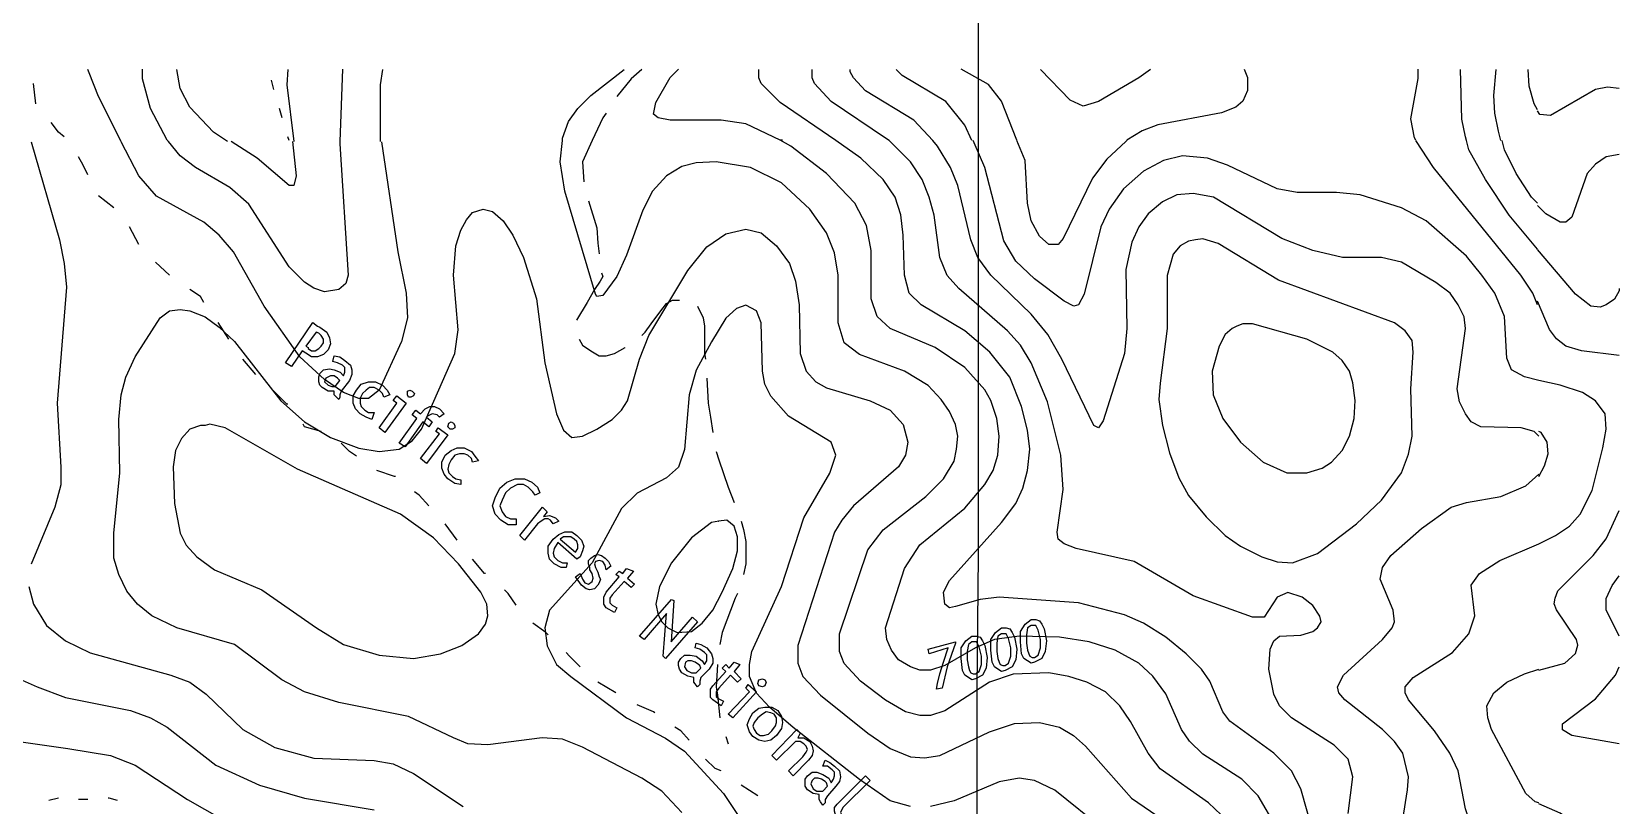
# Model space of a CAD drawing. Extents: x -4.4 to 64.9, y -5.9 to 77.3.
# Drawn here: x 24.59 to 31.67, y 32.81 to 36.26 of the extents above; entities that cross this region are included whole.
import ezdxf

# ---------------------------------------------------------------- set-up
doc = ezdxf.new("R2010")
doc.units = 0
for name, color, linetype in [('6800-7000', 7, 'CONTINUOUS'), ('7000-7200', 7, 'CONTINUOUS'), ('Elevations', 7, 'CONTINUOUS'), ('Labels', 7, 'CONTINUOUS'), ('roads', 7, 'CONTINUOUS'), ('split_lines', 7, 'CONTINUOUS'), ('topo', 7, 'CONTINUOUS'), ('water', 7, 'CONTINUOUS')]:
    doc.layers.add(name, color=color, linetype=linetype)

msp = doc.modelspace()

# ---------------------------------------------------------------- linework, layer by layer
at = {"layer": '6800-7000', "color": 2}
msp.add_lwpolyline([(24.159036, 33.147945), (24.754827, 33.063574), (24.944676, 33.031946), (25.055397, 32.989766), (25.287386, 32.836866), (25.677546, 32.615426), (25.740816, 32.562694), (25.767195, 32.531066), (25.793547, 32.478335), (25.8199, 32.372896), (25.825165, 32.320167), (25.804077, 32.299079), (25.767168, 32.293814), (25.456097, 32.309636), (24.881359, 32.277997), (24.723178, 32.230547), (24.438468, 32.067106)], dxfattribs=at)
at = {"layer": '7000-7200', "color": 2}
for points in [[(24.591378, 35.76791), (24.717907, 35.330289), (24.738995, 35.224839), (24.749551, 35.1194), (24.707372, 34.602701), (24.723194, 34.31798), (24.723194, 34.238899), (24.696815, 34.138719), (24.591376, 33.88564)], [(27.49122, 32.778774), (27.401589, 32.873683), (27.311959, 32.931682), (27.048339, 33.068763), (26.958709, 33.105672), (26.86907, 33.110938), (26.62654, 33.079307), (26.53691, 33.084572), (26.47364, 33.110924), (26.27329, 33.205836), (25.962169, 33.269095), (25.809269, 33.316553), (25.709089, 33.369274), (25.49819, 33.527455), (25.23984, 33.601263), (25.12912, 33.653984), (25.06585, 33.706716), (25.0184, 33.764704), (24.981491, 33.838523), (24.960403, 33.912334), (24.960403, 34.023054), (24.986782, 34.291956), (24.981517, 34.529215), (24.992047, 34.639936), (25.013135, 34.719025), (25.055315, 34.808655), (25.166035, 34.982645), (25.208215, 35.014276), (25.255665, 35.019541), (25.297845, 35.014276), (25.366385, 34.987923), (25.429655, 34.940473), (25.498195, 34.877203), (25.703824, 34.613583), (25.809274, 34.518682), (25.925275, 34.450131), (26.051804, 34.402684), (26.141485, 34.386862), (26.231115, 34.397418), (26.289114, 34.434328), (26.331294, 34.487049), (26.478924, 34.824477), (26.494746, 34.929937), (26.473658, 35.172468), (26.484189, 35.304278), (26.505276, 35.372818), (26.531629, 35.420268), (26.557981, 35.451907), (26.605432, 35.467729), (26.647611, 35.457173), (26.695072, 35.414993), (26.737242, 35.351723), (26.7847, 35.251552), (26.842702, 35.067013), (26.879601, 34.782303), (26.932332, 34.555584), (26.963961, 34.481773), (27.00087, 34.450131), (27.04832, 34.455397), (27.11159, 34.487038), (27.18013, 34.529218), (27.22231, 34.571398), (27.248689, 34.613578), (27.30141, 34.798106), (27.34359, 34.903556), (27.51758, 35.193547), (27.60194, 35.298997), (27.686299, 35.356988), (27.77593, 35.378075), (27.84447, 35.362253), (27.91301, 35.304262), (27.97101, 35.225173), (27.997362, 35.146081), (28.013184, 35.040642), (28.018502, 34.824461), (28.044855, 34.745383), (28.087035, 34.697932), (28.134493, 34.671553), (28.329573, 34.613564), (28.419203, 34.571385), (28.477203, 34.508115), (28.49829, 34.429023), (28.487733, 34.371024), (28.456102, 34.318305), (28.255754, 34.144315), (28.203023, 34.081043), (28.171384, 34.028325), (28.007893, 33.522164), (28.007893, 33.443074), (28.029033, 33.385075), (28.108122, 33.300723), (28.319013, 33.132004), (28.419193, 33.063453), (28.508823, 33.026554), (28.572093, 33.021289), (28.640633, 33.031846), (28.862073, 33.137285), (28.972804, 33.174194), (29.083524, 33.179459), (29.173152, 33.158372), (29.236424, 33.121463), (29.289143, 33.074012), (29.494774, 32.842023), (29.747853, 32.668033)], [(28.508929, 32.804402), (28.419298, 32.830754), (28.282207, 32.925663), (27.986959, 33.157644), (27.881498, 33.247275), (27.823507, 33.310544), (27.791868, 33.384363), (27.791868, 33.437084), (27.802425, 33.495083), (27.934235, 33.785064), (28.034406, 34.090875), (28.150405, 34.291225), (28.176758, 34.370315), (28.15567, 34.428303), (27.965861, 34.544305), (27.88678, 34.633935), (27.860427, 34.686653), (27.84987, 34.744655), (27.844605, 34.960825), (27.823518, 35.013554), (27.77607, 35.039906), (27.733887, 35.024084), (27.68644, 34.981904), (27.62317, 34.876454), (27.55463, 34.749912), (27.522988, 34.639195), (27.501901, 34.396664), (27.475548, 34.317572), (27.42283, 34.270125), (27.291009, 34.201584), (27.222469, 34.133044), (27.090659, 33.890503), (26.900849, 33.679604), (26.879762, 33.600523), (26.890319, 33.521433), (26.932499, 33.437074), (26.995761, 33.384353), (27.24357, 33.199814), (27.41756, 33.110183), (27.501919, 33.052184), (27.675909, 32.862372), (27.823539, 32.640934)], [(24.580819, 33.785469), (24.601906, 33.70638), (24.659905, 33.611471), (24.744265, 33.542931), (24.855025, 33.49021), (25.213557, 33.390031), (25.297916, 33.3584), (25.371724, 33.305671), (25.535176, 33.1475), (25.677525, 33.068411), (25.851515, 33.020961), (26.120416, 33.01043), (26.204776, 32.994608), (26.294406, 32.952428), (26.515846, 32.804799)], [(29.373648, 32.698939), (29.152208, 32.878199), (29.062577, 32.920379), (28.994037, 32.930936), (28.904409, 32.915114), (28.704048, 32.830754), (28.598559, 32.804402)]]:
    msp.add_lwpolyline(points, dxfattribs=at)
at = {"layer": 'Elevations', "color": 1}
for points in [[(28.962347, 33.580283), (28.972878, 33.559196), (28.983435, 33.506475), (28.978169, 33.459022), (28.962347, 33.427383), (28.930708, 33.411561), (28.914886, 33.406296), (28.899064, 33.416853), (28.883242, 33.427383), (28.872712, 33.44847), (28.867447, 33.501199), (28.867447, 33.548649), (28.888534, 33.58028), (28.914886, 33.601368), (28.935974, 33.601368), (28.951796, 33.596102)], [(29.094157, 33.617182), (29.104714, 33.596095), (29.115245, 33.543374), (29.10998, 33.495915), (29.094157, 33.464284), (29.062527, 33.448462), (29.046704, 33.443197), (29.030882, 33.453754), (29.01506, 33.464284), (29.00453, 33.485372), (28.999265, 33.5381), (28.999265, 33.585548), (29.020352, 33.617179), (29.046704, 33.638266), (29.067792, 33.638266), (29.083614, 33.632975)], [(29.041437, 33.474823), (29.051967, 33.469558), (29.062524, 33.469558), (29.078346, 33.480114), (29.088903, 33.511745), (29.088903, 33.548652), (29.078346, 33.590835), (29.067816, 33.611922), (29.046728, 33.611922), (29.030906, 33.601391), (29.025641, 33.56975), (29.025641, 33.532851), (29.030906, 33.501212), (29.036171, 33.48539)], [(28.709268, 33.532825), (28.672367, 33.427375), (28.651279, 33.332474), (28.624927, 33.327209), (28.630192, 33.353562), (28.640749, 33.395741), (28.656571, 33.448476), (28.677658, 33.511735), (28.593299, 33.485382), (28.588033, 33.50647), (28.709305, 33.538108)], [(28.830537, 33.543374), (28.841068, 33.522286), (28.851625, 33.469555), (28.846359, 33.422107), (28.830537, 33.390474), (28.798898, 33.374651), (28.783076, 33.369386), (28.767254, 33.379943), (28.751432, 33.390474), (28.740902, 33.411561), (28.735636, 33.464282), (28.735636, 33.511735), (28.756724, 33.543374), (28.783076, 33.564461), (28.804164, 33.564461), (28.819986, 33.559196)], [(28.777808, 33.401012), (28.788365, 33.395747), (28.798896, 33.395747), (28.814718, 33.406304), (28.825248, 33.437935), (28.825248, 33.474841), (28.814718, 33.517021), (28.804187, 33.538108), (28.7831, 33.538108), (28.767278, 33.527552), (28.762013, 33.495921), (28.762013, 33.459009), (28.767278, 33.427372), (28.772543, 33.41155)], [(28.909619, 33.437924), (28.920175, 33.432632), (28.930732, 33.432632), (28.946554, 33.443189), (28.957111, 33.47482), (28.957111, 33.511727), (28.946554, 33.553907), (28.936024, 33.574994), (28.914937, 33.574994), (28.899115, 33.564464), (28.893849, 33.532827), (28.893849, 33.495918), (28.899115, 33.464287), (28.90438, 33.448465)]]:
    msp.add_lwpolyline(points, close=True, dxfattribs=at)
at = {"layer": 'Labels', "color": 6}
for points in [[(25.909519, 34.919485), (25.920076, 34.893132), (25.925341, 34.866753), (25.914811, 34.840401), (25.893723, 34.819314), (25.867344, 34.808783), (25.840992, 34.808783), (25.814639, 34.824605), (25.798817, 34.835162), (25.751366, 34.766622), (25.725014, 34.782444), (25.846272, 34.961704), (25.867359, 34.945882), (25.877916, 34.940617)], [(25.825167, 34.845674), (25.840989, 34.835117), (25.856811, 34.835117), (25.872633, 34.845674), (25.883164, 34.856204), (25.89372, 34.872026), (25.89372, 34.887849), (25.883164, 34.903671), (25.872633, 34.914228), (25.862076, 34.919493), (25.814625, 34.856223), (25.825182, 34.850958)], [(26.020237, 34.729673), (26.009707, 34.70332), (25.972805, 34.65587), (25.96754, 34.640048), (25.96754, 34.629517), (25.962275, 34.61896), (25.951718, 34.629517), (25.941188, 34.640048), (25.941188, 34.65587), (25.914835, 34.65587), (25.888456, 34.671692), (25.877926, 34.682222), (25.872634, 34.698044), (25.872634, 34.719132), (25.877926, 34.734954), (25.893748, 34.750776), (25.920127, 34.756041), (25.941214, 34.750776), (25.967567, 34.740245), (25.983389, 34.724423), (25.988654, 34.740245), (25.988654, 34.750776), (25.988654, 34.761333), (25.978097, 34.771863), (25.95701, 34.78242), (25.935923, 34.787685), (25.941188, 34.814038), (25.96754, 34.808773), (25.988628, 34.79295), (26.01498, 34.771863), (26.020245, 34.750776)], [(25.914798, 34.682225), (25.93062, 34.67696), (25.946442, 34.67696), (25.967529, 34.703312), (25.956999, 34.713843), (25.941177, 34.7244), (25.925355, 34.7244), (25.904268, 34.713843), (25.899002, 34.698021)], [(26.157328, 34.682225), (26.178415, 34.661138), (26.188972, 34.64005), (26.162593, 34.62952), (26.157328, 34.645342), (26.141506, 34.661164), (26.120419, 34.671721), (26.099331, 34.671721), (26.083509, 34.661164), (26.067687, 34.645342), (26.05713, 34.624255), (26.05713, 34.603167), (26.062395, 34.587345), (26.078218, 34.571523), (26.09404, 34.560993), (26.120392, 34.560993), (26.109862, 34.529354), (26.083509, 34.539884), (26.057157, 34.555707), (26.036069, 34.576794), (26.025539, 34.603146), (26.025539, 34.634788), (26.041361, 34.66114), (26.062448, 34.687493), (26.09409, 34.69805), (26.12573, 34.69805)], [(26.283868, 34.629504), (26.273311, 34.629504), (26.268046, 34.640035), (26.268046, 34.655857), (26.278603, 34.661122), (26.289133, 34.655857), (26.29969, 34.6453), (26.294425, 34.634769)], [(26.262778, 34.603133), (26.167869, 34.471323), (26.141516, 34.49241), (26.220607, 34.603128), (26.204784, 34.613685), (26.220607, 34.634772)], [(26.431497, 34.555685), (26.41041, 34.539863), (26.399853, 34.55042), (26.378765, 34.555685), (26.357678, 34.545128), (26.352413, 34.539863), (26.378792, 34.518776), (26.36297, 34.497689), (26.336617, 34.518776), (26.257525, 34.408045), (26.231173, 34.423867), (26.310254, 34.534585), (26.289166, 34.550407), (26.304989, 34.571494), (26.326076, 34.555672), (26.347163, 34.576759), (26.36825, 34.587316), (26.389338, 34.587316), (26.410425, 34.576759)], [(26.468398, 34.487145), (26.457868, 34.487145), (26.447337, 34.497675), (26.452602, 34.513498), (26.463159, 34.518763), (26.47369, 34.513498), (26.478955, 34.502967), (26.478955, 34.49241)], [(26.447317, 34.460782), (26.352408, 34.334245), (26.326055, 34.355332), (26.410415, 34.466055), (26.394593, 34.476586), (26.40515, 34.492408)], [(26.552758, 34.386963), (26.56858, 34.365876), (26.584402, 34.344789), (26.558049, 34.339497), (26.552784, 34.355319), (26.536962, 34.371141), (26.52114, 34.376406), (26.500053, 34.376406), (26.478966, 34.371141), (26.463143, 34.350054), (26.452587, 34.328967), (26.447321, 34.307879), (26.452587, 34.292057), (26.468409, 34.276235), (26.484231, 34.265705), (26.505318, 34.260439), (26.505318, 34.239352), (26.478966, 34.244617), (26.447325, 34.265705), (26.431503, 34.286792), (26.420973, 34.313144), (26.420973, 34.339497), (26.436795, 34.371136), (26.463147, 34.392223), (26.4895, 34.40278), (26.521128, 34.40278)], [(26.821657, 34.249883), (26.848009, 34.228795), (26.858592, 34.202443), (26.837452, 34.191886), (26.826895, 34.207708), (26.805861, 34.228795), (26.784774, 34.239326), (26.758368, 34.239326), (26.72674, 34.223504), (26.705653, 34.202416), (26.689831, 34.170772), (26.6793, 34.14442), (26.689831, 34.118067), (26.705653, 34.09698), (26.72674, 34.086449), (26.753092, 34.086449), (26.753092, 34.06007), (26.716183, 34.06007), (26.684594, 34.081158), (26.658189, 34.10751), (26.647659, 34.144422), (26.658189, 34.181334), (26.679276, 34.223514), (26.710905, 34.249867), (26.747817, 34.265689), (26.790036, 34.265689)], [(26.890247, 34.118075), (26.874425, 34.096988), (26.900778, 34.102253), (26.92713, 34.091696), (26.942952, 34.075874), (26.9166, 34.065317), (26.906043, 34.081139), (26.895512, 34.086404), (26.87969, 34.086404), (26.863868, 34.075874), (26.84802, 34.065317), (26.790071, 33.991498), (26.768983, 34.012586), (26.869162, 34.139125)], [(27.022057, 34.012623), (27.043145, 33.991535), (27.053675, 33.965183), (27.04841, 33.944096), (27.037853, 33.917717), (27.022057, 33.907186), (26.937697, 33.981008), (26.921875, 33.954629), (26.91661, 33.933541), (26.921875, 33.917719), (26.937697, 33.901897), (26.958785, 33.89134), (26.979872, 33.89134), (26.974607, 33.870253), (26.953493, 33.870253), (26.921865, 33.886075), (26.900778, 33.907162), (26.895512, 33.933515), (26.895512, 33.965154), (26.9166, 33.996785), (26.942979, 34.017872), (26.969331, 34.028429), (27.000962, 34.028429)], [(26.948238, 33.996803), (27.016776, 33.938812), (27.027333, 33.954634), (27.027333, 33.970456), (27.022068, 33.986278), (27.011511, 33.996809), (26.995689, 34.007365), (26.979867, 34.007365), (26.964045, 34.007365)], [(27.148597, 33.912441), (27.164419, 33.896619), (27.174976, 33.875532), (27.153889, 33.859709), (27.148623, 33.880797), (27.138093, 33.896619), (27.122271, 33.901884), (27.106449, 33.896619), (27.101184, 33.886062), (27.106449, 33.87024), (27.116979, 33.849153), (27.122244, 33.828065), (27.127536, 33.817508), (27.122244, 33.801686), (27.116979, 33.791156), (27.101157, 33.775334), (27.08007, 33.770069), (27.064248, 33.775334), (27.04316, 33.791156), (27.016808, 33.828068), (27.037895, 33.84389), (27.048426, 33.817538), (27.058982, 33.801715), (27.074805, 33.79645), (27.090627, 33.806981), (27.095892, 33.822803), (27.090627, 33.84389), (27.080096, 33.859712), (27.080096, 33.870243), (27.074831, 33.886065), (27.074831, 33.901887), (27.085361, 33.912417), (27.101184, 33.922974), (27.117006, 33.928239), (27.132828, 33.922974)], [(27.275129, 33.854455), (27.248776, 33.822813), (27.280415, 33.796461), (27.264593, 33.780639), (27.232962, 33.806991), (27.180233, 33.749), (27.169676, 33.733178), (27.169676, 33.722647), (27.169676, 33.71209), (27.180233, 33.701534), (27.20132, 33.691003), (27.19079, 33.669916), (27.153881, 33.691003), (27.143324, 33.706825), (27.143324, 33.722647), (27.143324, 33.738469), (27.153881, 33.759557), (27.211869, 33.828105), (27.196074, 33.838635), (27.211869, 33.854457), (27.227691, 33.843901), (27.243513, 33.864988)], [(27.454397, 33.722645), (27.44384, 33.538103), (27.538749, 33.648823), (27.559836, 33.627736), (27.417488, 33.464298), (27.406957, 33.474828), (27.422779, 33.664635), (27.322608, 33.548639), (27.301521, 33.564461), (27.443872, 33.72791)], [(27.628387, 33.443192), (27.612565, 33.416839), (27.575656, 33.379941), (27.57039, 33.364118), (27.57039, 33.348296), (27.559833, 33.337766), (27.544011, 33.358853), (27.544011, 33.379941), (27.517632, 33.385206), (27.49128, 33.401028), (27.480749, 33.41685), (27.475484, 33.432672), (27.475484, 33.448494), (27.486041, 33.464316), (27.501863, 33.480138), (27.528242, 33.480138), (27.554595, 33.474873), (27.580947, 33.453786), (27.591478, 33.437964), (27.602034, 33.453786), (27.602034, 33.464343), (27.602034, 33.480165), (27.591478, 33.490722), (27.57039, 33.506544), (27.549303, 33.511809), (27.554568, 33.532896), (27.575656, 33.527631), (27.602008, 33.511809), (27.623095, 33.485456), (27.628387, 33.464369)], [(27.549298, 33.448473), (27.533476, 33.453738), (27.517654, 33.453738), (27.507097, 33.448473), (27.501831, 33.427386), (27.512388, 33.411564), (27.533476, 33.401007), (27.554563, 33.401007), (27.57565, 33.422094), (27.570385, 33.432651), (27.56512, 33.437916)], [(27.749648, 33.437924), (27.723296, 33.406293), (27.754935, 33.374654), (27.739112, 33.358832), (27.707482, 33.39046), (27.654753, 33.332461), (27.644222, 33.316639), (27.644222, 33.306109), (27.644222, 33.295552), (27.654753, 33.285021), (27.67584, 33.274491), (27.66531, 33.253404), (27.6284, 33.279756), (27.617843, 33.290286), (27.617843, 33.311374), (27.617843, 33.327196), (27.6284, 33.343018), (27.6864, 33.406288), (27.670577, 33.42211), (27.6864, 33.437932), (27.702222, 33.42211), (27.723309, 33.448489)], [(27.823467, 33.316655), (27.718017, 33.200664), (27.69693, 33.216486), (27.791831, 33.316657), (27.776009, 33.33248), (27.786539, 33.348302)], [(27.860376, 33.343023), (27.849819, 33.337758), (27.833997, 33.343023), (27.828732, 33.353554), (27.833997, 33.369376), (27.849819, 33.374641), (27.860376, 33.369376), (27.865642, 33.358845)], [(27.918368, 33.232303), (27.93419, 33.205951), (27.939455, 33.179572), (27.93419, 33.153219), (27.913102, 33.12158), (27.88675, 33.100493), (27.860397, 33.095201), (27.834019, 33.100493), (27.807666, 33.116315), (27.791844, 33.137402), (27.781314, 33.169044), (27.791844, 33.195396), (27.807666, 33.221749), (27.834019, 33.242836), (27.860397, 33.248101), (27.892028, 33.248101)], [(27.823467, 33.132124), (27.839289, 33.121567), (27.855111, 33.121567), (27.876225, 33.126832), (27.89202, 33.142654), (27.907843, 33.163742), (27.913108, 33.179564), (27.913108, 33.200651), (27.902577, 33.216473), (27.886755, 33.221738), (27.865668, 33.227003), (27.849846, 33.216447), (27.828759, 33.200624), (27.812937, 33.179537), (27.807671, 33.163715), (27.812937, 33.147893)], [(28.018547, 33.132124), (28.00799, 33.111037), (28.034369, 33.111037), (28.060721, 33.095214), (28.071252, 33.074127), (28.076517, 33.05304), (28.071252, 33.031953), (28.05543, 33.010865), (27.986892, 32.942328), (27.965805, 32.963415), (28.029085, 33.026687), (28.044881, 33.047775), (28.050146, 33.058305), (28.044881, 33.074127), (28.03435, 33.084684), (28.018528, 33.095214), (27.997441, 33.095214), (27.913081, 33.010855), (27.891994, 33.031942), (28.002714, 33.147938)], [(28.171447, 32.984494), (28.192534, 32.963407), (28.197799, 32.937054), (28.192534, 32.915967), (28.176712, 32.89488), (28.139803, 32.8527), (28.129246, 32.836878), (28.129246, 32.821056), (28.118715, 32.810525), (28.108159, 32.826348), (28.102893, 32.836878), (28.102893, 32.857965), (28.076514, 32.86323), (28.050162, 32.879053), (28.039632, 32.894875), (28.039632, 32.910697), (28.039632, 32.926519), (28.050162, 32.942341), (28.071249, 32.958163), (28.092337, 32.958163), (28.118689, 32.947633), (28.145042, 32.93181), (28.155572, 32.910723), (28.166129, 32.926545), (28.171394, 32.942367), (28.171394, 32.958189), (28.160837, 32.96872), (28.13975, 32.984542), (28.118663, 32.984542), (28.129219, 33.010894), (28.150307, 33.000364)], [(28.113448, 32.926495), (28.097626, 32.93176), (28.081803, 32.93176), (28.071273, 32.921203), (28.065981, 32.905381), (28.076538, 32.884294), (28.09236, 32.873763), (28.118713, 32.873763), (28.1398, 32.894851), (28.134535, 32.910673), (28.12927, 32.915938)], [(28.208356, 32.757783), (28.192534, 32.741961), (28.176712, 32.763049), (28.171447, 32.784136), (28.171447, 32.799958), (28.182004, 32.81578), (28.308543, 32.94232), (28.329631, 32.921232), (28.208359, 32.799971), (28.197829, 32.778884)]]:
    msp.add_lwpolyline(points, close=True, dxfattribs=at)
at = {"layer": 'roads', "color": 7}
for points in [[(27.312027, 36.089978), (27.264577, 36.047798), (27.201307, 35.968706)], [(24.612468, 35.937075), (24.601938, 36.026705)], [(27.153846, 35.894887), (27.138024, 35.8738), (27.090574, 35.773618)], [(24.739008, 35.789445), (24.712656, 35.810533), (24.681016, 35.85271)], [(27.090576, 35.773623), (27.048396, 35.678725), (27.053662, 35.589095)], [(24.844468, 35.620723), (24.823381, 35.662903), (24.802293, 35.699802)], [(24.960459, 35.473094), (24.891918, 35.525812)], [(27.074757, 35.504722), (27.111666, 35.383461), (27.116932, 35.314915), (27.122197, 35.267465)], [(25.071179, 35.309645), (25.029007, 35.388734)], [(25.208268, 35.172564), (25.144998, 35.230561)], [(27.132767, 35.183105), (27.138032, 35.167283), (27.127475, 35.146196), (27.101123, 35.109286), (27.069492, 35.051287), (27.022033, 34.972195)], [(25.361178, 35.051295), (25.345356, 35.077647), (25.297906, 35.109292)], [(27.312027, 34.903663), (27.327849, 34.919485), (27.354228, 34.956381), (27.396408, 35.014383), (27.422761, 35.046024), (27.449113, 35.061846), (27.475466, 35.061846), (27.480731, 35.061846)], [(27.559836, 35.035473), (27.586189, 34.982744), (27.591454, 34.945843), (27.591454, 34.824571), (27.596719, 34.798218)], [(25.471898, 34.887854), (25.424448, 34.961665)], [(27.032588, 34.887854), (27.04841, 34.861475), (27.085322, 34.835122), (27.122221, 34.814035), (27.153859, 34.814035), (27.190771, 34.824566), (27.238222, 34.850944), (27.238222, 34.850944)], [(25.593167, 34.729673), (25.535179, 34.798213)], [(27.602027, 34.713853), (27.607292, 34.603133), (27.617822, 34.539863), (27.628379, 34.471323)], [(25.735529, 34.597863), (25.730264, 34.597863), (25.672262, 34.655862)], [(25.883159, 34.476591), (25.809348, 34.497678), (25.804083, 34.508235)], [(26.041337, 34.365873), (26.009709, 34.386961), (25.972797, 34.423873)], [(27.644198, 34.386963), (27.654755, 34.350054), (27.696935, 34.228793), (27.723288, 34.160255)], [(26.215338, 34.276243), (26.210073, 34.276243), (26.130983, 34.302596)], [(26.362967, 34.144425), (26.320788, 34.191883), (26.299701, 34.207705)], [(26.489507, 33.991525), (26.436789, 34.065344)], [(27.754919, 34.075893), (27.765476, 34.038983), (27.776006, 33.986265), (27.776006, 33.886083), (27.765476, 33.838633), (27.765476, 33.838633)], [(26.616046, 33.843903), (26.610781, 33.843903), (26.558049, 33.907173)], [(26.753137, 33.701544), (26.716228, 33.754273), (26.700406, 33.770095)], [(27.739107, 33.754273), (27.728577, 33.733186), (27.670575, 33.580291), (27.660018, 33.527565)], [(26.895496, 33.569734), (26.88494, 33.580291), (26.826948, 33.622471)], [(27.037858, 33.427375), (26.990408, 33.474823), (26.974586, 33.490645)], [(27.649466, 33.437924), (27.644201, 33.337745), (27.649466, 33.300833), (27.660023, 33.200651)], [(27.196029, 33.311374), (27.116947, 33.358835)], [(27.370027, 33.221754), (27.364761, 33.227019), (27.290943, 33.258661)], [(27.522937, 33.100485), (27.486028, 33.142665), (27.459649, 33.158487)], [(27.686386, 33.116304), (27.696917, 33.084663)], [(27.665288, 32.963404), (27.638936, 32.973935), (27.596756, 33.016115)], [(27.828737, 32.852684), (27.754927, 32.900132)]]:
    msp.add_lwpolyline(points, dxfattribs=at)
at = {"layer": 'split_lines', "color": 5}
msp.add_lwpolyline([(28.800359, 28.568805), (28.800359, 29.160201), (28.800359, 29.75771), (28.800359, 30.355219), (28.806444, 30.946642), (28.806444, 31.544124), (28.806444, 32.135547), (28.806444, 32.733053), (28.806444, 33.330559), (28.812556, 33.921971), (28.812556, 34.519519), (28.812556, 35.110935), (28.812556, 35.708441), (28.812556, 36.305946)], dxfattribs=at)
at = {"layer": 'topo', "color": 2}
for points in [[(24.992288, 35.768296), (24.892109, 35.968644), (24.849929, 36.074094), (24.844664, 36.089916)], [(25.203034, 35.768698), (25.197769, 35.773963), (25.123908, 35.916325), (25.086998, 36.048135), (25.086998, 36.090315)], [(25.46666, 35.768354), (25.403387, 35.810534), (25.297937, 35.921254), (25.255758, 36.005614), (25.239909, 36.089974)], [(25.735548, 36.089974), (25.730283, 36.021434), (25.761913, 35.768354)], [(25.978083, 36.090318), (25.967553, 35.768698)], [(26.157548, 36.089916), (26.146991, 36.021375), (26.146991, 35.784105), (26.146991, 35.768283)], [(26.958957, 35.773575), (26.958957, 35.784105), (26.98531, 35.857924), (27.02749, 35.915915), (27.085492, 35.973914), (27.233121, 36.089905)], [(27.939485, 35.773963), (27.928928, 35.773963), (27.776028, 35.847785), (27.665307, 35.863607), (27.438599, 35.863607), (27.385868, 35.874164), (27.36478, 35.889986), (27.375311, 35.942717), (27.438591, 36.053435), (27.47549, 36.090347)], [(28.176739, 35.77362), (27.928938, 35.942342), (27.844579, 36.026701), (27.834048, 36.053054), (27.834048, 36.089966)], [(28.414009, 35.773598), (28.398187, 35.784129), (28.15566, 35.947578), (28.081838, 36.02667), (28.071308, 36.053022), (28.071308, 36.089934)], [(28.609087, 35.77363), (28.524727, 35.86326), (28.308557, 35.99507), (28.255828, 36.05307), (28.240006, 36.079422), (28.240006, 36.089979)], [(28.783267, 35.773564), (28.751639, 35.842104), (28.667279, 35.947554), (28.472199, 36.063555), (28.44582, 36.089908)], [(28.98344, 35.77463), (28.9149, 35.948631), (28.856911, 36.022442), (28.735642, 36.090982)], [(29.57924, 36.089971), (29.526508, 36.053059), (29.347248, 35.94762), (29.278707, 35.926533), (29.220708, 35.952885), (29.088898, 36.089977)], [(29.995802, 36.090982), (30.011624, 36.05407), (30.011624, 35.996071), (29.990537, 35.948631), (29.958896, 35.922252), (29.895626, 35.895899), (29.610876, 35.843168), (29.542325, 35.816815), (29.473787, 35.774636)], [(30.760311, 35.77463), (30.755045, 35.785187), (30.739223, 35.869547), (30.770854, 36.048807), (30.770854, 36.090987)], [(30.987019, 35.77362), (30.981754, 35.789442), (30.965958, 35.868531), (30.960693, 36.089971)], [(31.13993, 35.773172), (31.129373, 35.815352), (31.113551, 35.894444), (31.108285, 35.973533), (31.118816, 36.089524)], [(31.303392, 35.909904), (31.28757, 35.936256), (31.266482, 36.015346), (31.261217, 36.089156)], [(31.667371, 36.005561), (31.61465, 36.010826), (31.561921, 36.000296), (31.36156, 35.884295), (31.314121, 35.88956), (31.303564, 35.905382)], [(26.152057, 35.76791), (26.225879, 35.277571), (26.262788, 35.093029), (26.268053, 34.982309), (26.241701, 34.876859), (26.141522, 34.660689), (26.094071, 34.623791), (26.051891, 34.623791), (25.983351, 34.650143), (25.898991, 34.708135), (25.788261, 34.808314), (25.63009, 35.035035), (25.493012, 35.277565), (25.429742, 35.351384), (25.361202, 35.409376), (25.1503, 35.525364), (25.071211, 35.615004), (24.992121, 35.767905)], [(25.96754, 35.768674), (25.96754, 35.758144), (26.004449, 35.172904), (25.993892, 35.135995), (25.962251, 35.109642), (25.898991, 35.099085), (25.85153, 35.114908), (25.809351, 35.14126), (25.74081, 35.2098), (25.561552, 35.48924), (25.47719, 35.563059), (25.32429, 35.652689), (25.255752, 35.70541), (25.203021, 35.76868)], [(25.756619, 35.768333), (25.772441, 35.615433), (25.761884, 35.573253), (25.740797, 35.573253), (25.598438, 35.694514), (25.482447, 35.768333)], [(29.921925, 32.741518), (29.837566, 32.820608), (29.621396, 32.973508), (29.568675, 33.042048), (29.489586, 33.184407), (29.442135, 33.252947), (29.378865, 33.316217), (29.294506, 33.358397), (29.215414, 33.38475), (29.125784, 33.400572), (28.967616, 33.395306), (28.862163, 33.358397), (28.661816, 33.231857), (28.598495, 33.21077), (28.551085, 33.21077), (28.487775, 33.226592), (28.398145, 33.279313), (28.287425, 33.363673), (28.213603, 33.442762), (28.192516, 33.495483), (28.192516, 33.574572), (28.319058, 33.948923), (28.387596, 34.038553), (28.577448, 34.186172), (28.656537, 34.265262), (28.703998, 34.344354), (28.714528, 34.397072), (28.719794, 34.455071), (28.709237, 34.507792), (28.682884, 34.565791), (28.645983, 34.618512), (28.587933, 34.681782), (28.482484, 34.745062), (28.282133, 34.818873), (28.213593, 34.871591), (28.18724, 34.961232), (28.18724, 35.172542), (28.171418, 35.272724), (28.134509, 35.362354), (28.060701, 35.467804), (27.934158, 35.583802), (27.79708, 35.652382), (27.64417, 35.678708), (27.55454, 35.673443), (27.49127, 35.657621), (27.422729, 35.615441), (27.35946, 35.546901), (27.31728, 35.462541), (27.243469, 35.262191), (27.201289, 35.167282), (27.138019, 35.082922), (27.111667, 35.077657), (27.106402, 35.088214), (26.969313, 35.546914), (26.948226, 35.678724), (26.958783, 35.773675)], [(30.222516, 32.573561), (30.059064, 32.853001), (29.985246, 32.926811), (29.811256, 33.037532), (29.753264, 33.095531), (29.716355, 33.148252), (29.647814, 33.30643), (29.589815, 33.385512), (29.526545, 33.443511), (29.421096, 33.50151), (29.305105, 33.538412), (29.173295, 33.559499), (28.994024, 33.564764), (28.883306, 33.548942), (28.798944, 33.512033), (28.661866, 33.432943), (28.598546, 33.411856), (28.551146, 33.411856), (28.508926, 33.427678), (28.456195, 33.459317), (28.424556, 33.501497), (28.403468, 33.548947), (28.398203, 33.601668), (28.482563, 33.865299), (28.551154, 33.970749), (28.751512, 34.134187), (28.841132, 34.239637), (28.878044, 34.302907), (28.899131, 34.371447), (28.904396, 34.455807), (28.893839, 34.534888), (28.867487, 34.613977), (28.841134, 34.661438), (28.751507, 34.761607), (28.619697, 34.851237), (28.419296, 34.935597), (28.361304, 34.988328), (28.334926, 35.067418), (28.334926, 35.283577), (28.313838, 35.394308), (28.261117, 35.494479), (28.134578, 35.626289), (27.976397, 35.747558), (27.928949, 35.773911)], [(30.301608, 32.694486), (30.248879, 32.884295), (30.206707, 32.963374), (30.127618, 33.042466), (29.932538, 33.184825), (29.900899, 33.227005), (29.842908, 33.364086), (29.805998, 33.416814), (29.737458, 33.485355), (29.647817, 33.559166), (29.547648, 33.622435), (29.463289, 33.659345), (29.257657, 33.712066), (28.904409, 33.738445), (28.82005, 33.727888), (28.709329, 33.696249), (28.68295, 33.690984), (28.661863, 33.706806), (28.656598, 33.759527), (28.68295, 33.812255), (28.91494, 34.070605), (28.97821, 34.154965), (29.009841, 34.223505), (29.030928, 34.302586), (29.041458, 34.397495), (29.030928, 34.481855), (29.004575, 34.587305), (28.951844, 34.719115), (28.862214, 34.829835), (28.751496, 34.924736), (28.556416, 35.040737), (28.503645, 35.093455), (28.482558, 35.172544), (28.477292, 35.351805), (28.466762, 35.441446), (28.440436, 35.520527), (28.387675, 35.599616), (28.287496, 35.694517), (28.176776, 35.773646)], [(30.459821, 32.773144), (30.480908, 32.936596), (30.459821, 33.015685), (30.396551, 33.078955), (30.206699, 33.200224), (30.153981, 33.252945), (30.127602, 33.305666), (30.106515, 33.416394), (30.11178, 33.506024), (30.127602, 33.542925), (30.153954, 33.564013), (30.248855, 33.569278), (30.301584, 33.5851), (30.322671, 33.600922), (30.338493, 33.627275), (30.333228, 33.653627), (30.301597, 33.701075), (30.254136, 33.737987), (30.190866, 33.759074), (30.143416, 33.737987), (30.085417, 33.648357), (30.032696, 33.648357), (29.769078, 33.743255), (29.505447, 33.896165), (29.247108, 33.954157), (29.194377, 33.975244), (29.168024, 33.996331), (29.162759, 34.02796), (29.189112, 34.217772), (29.178581, 34.37068), (29.120579, 34.607932), (29.046771, 34.781929), (28.99931, 34.861011), (28.941321, 34.924281), (28.725141, 35.11409), (28.67242, 35.172089), (28.640789, 35.251181), (28.61441, 35.44098), (28.59327, 35.520072), (28.561679, 35.599161), (28.50891, 35.67824), (28.414009, 35.773191)], [(31.308829, 34.455449), (31.287742, 34.476537), (31.22975, 34.492359), (31.050482, 34.497624), (31.008302, 34.518711), (30.981949, 34.555613), (30.955597, 34.608342), (30.94504, 34.666333), (30.981949, 34.935232), (30.976684, 34.987953), (30.950332, 35.040681), (30.913422, 35.093402), (30.850153, 35.140861), (30.697252, 35.23048), (30.607622, 35.251568), (30.433593, 35.251568), (30.301772, 35.283198), (30.164691, 35.335927), (29.858891, 35.520458), (29.769263, 35.53628), (29.695442, 35.531015), (29.632172, 35.499376), (29.568902, 35.446647), (29.526723, 35.388656), (29.495092, 35.320116), (29.468739, 35.198847), (29.474004, 34.935226), (29.463448, 34.824496), (29.368547, 34.523977), (29.347459, 34.492338), (29.326372, 34.502895), (29.184013, 34.798143), (29.120751, 34.908874), (29.046932, 34.998504), (28.867672, 35.172494), (28.809673, 35.251583), (28.778042, 35.330675), (28.720042, 35.573195), (28.688411, 35.652284), (28.630412, 35.747196), (28.609325, 35.773548)], [(31.308644, 34.703314), (31.245374, 34.719136), (31.187383, 34.750767), (31.166295, 34.803496), (31.155738, 34.988027), (31.113559, 35.093476), (31.055567, 35.172566), (30.987019, 35.256925), (30.807758, 35.415096), (30.697038, 35.473095), (30.512497, 35.531095), (30.407007, 35.541625), (30.233017, 35.541625), (30.143387, 35.557447), (29.921939, 35.662897), (29.832308, 35.694528), (29.721588, 35.705058), (29.637228, 35.683971), (29.547598, 35.636512), (29.457968, 35.557431), (29.394698, 35.467801), (29.357789, 35.388712), (29.283978, 35.088182), (29.257599, 35.040732), (29.236512, 35.035466), (29.194332, 35.056554), (29.062522, 35.156725), (28.978162, 35.235814), (28.925433, 35.325444), (28.841071, 35.652335), (28.793623, 35.763055), (28.788358, 35.773612)], [(29.473777, 35.773622), (29.468512, 35.768357), (29.38416, 35.689276), (29.320879, 35.604916), (29.189069, 35.336017), (29.167982, 35.309665), (29.125802, 35.309665), (29.083622, 35.346574), (29.046723, 35.415114), (29.030901, 35.494204), (29.020371, 35.684013), (28.983462, 35.773643)], [(31.303368, 35.040742), (31.282281, 35.093474), (31.22956, 35.172552), (30.839392, 35.652353), (30.760311, 35.773622)], [(31.303379, 35.288141), (31.176839, 35.441038), (31.071389, 35.599209), (30.997578, 35.731019), (30.987022, 35.773199)], [(31.303368, 35.493574), (31.277015, 35.519926), (31.208475, 35.625376), (31.155746, 35.730826), (31.145216, 35.773006)], [(31.667183, 35.710323), (31.609184, 35.699766), (31.561734, 35.668135), (31.524824, 35.625956), (31.456284, 35.430876), (31.429931, 35.409788), (31.403579, 35.409788), (31.340309, 35.44669), (31.3034, 35.483599)], [(31.667178, 35.113955), (31.667178, 35.103425), (31.646091, 35.066515), (31.609181, 35.040163), (31.582829, 35.029606), (31.540649, 35.034871), (31.472109, 35.0876), (31.303389, 35.28795)], [(31.667191, 34.815039), (31.498472, 34.836127), (31.429931, 34.857214), (31.387751, 34.888853), (31.356121, 34.931033), (31.303392, 35.057562)], [(31.308832, 33.975659), (31.38265, 34.012569), (31.445912, 34.054751), (31.493371, 34.107469), (31.546091, 34.212919), (31.59355, 34.402731), (31.609372, 34.487091), (31.604107, 34.555631), (31.561927, 34.61362), (31.503927, 34.650529), (31.403748, 34.682171), (31.308847, 34.703258)], [(31.308649, 34.276242), (31.335028, 34.323692), (31.35085, 34.376413), (31.345585, 34.429142), (31.319232, 34.471322), (31.308702, 34.476587)], [(30.702539, 32.747159), (30.723626, 32.878969), (30.728891, 32.936969), (30.702539, 33.042418), (30.665637, 33.095139), (30.612909, 33.147868), (30.444147, 33.279678), (30.417794, 33.311309), (30.412529, 33.337688), (30.438882, 33.390406), (30.612911, 33.548577), (30.655091, 33.601306), (30.665648, 33.627658), (30.660383, 33.680379), (30.602383, 33.817468), (30.61294, 33.870199), (30.649839, 33.92292), (30.78693, 34.044179), (30.91874, 34.13909), (30.987278, 34.160177), (31.140178, 34.18653), (31.250909, 34.23398), (31.3089, 34.286711)], [(31.308662, 33.412568), (31.424661, 33.444199), (31.472111, 33.486379), (31.482642, 33.523288), (31.477376, 33.549641), (31.387746, 33.681451), (31.377216, 33.70783), (31.382481, 33.734182), (31.393011, 33.765813), (31.551179, 33.923994), (31.609181, 33.997802), (31.667181, 34.124342)], [(31.308644, 31.835103), (31.208472, 32.082904), (31.197916, 32.151453), (31.203181, 32.351803), (31.176828, 32.483613), (31.134648, 32.557424), (31.008109, 32.720873), (30.981756, 32.794684), (30.950115, 32.963403), (30.913216, 33.042492), (30.844665, 33.142672), (30.728677, 33.279752), (30.712855, 33.311383), (30.712855, 33.337762), (30.749767, 33.379942), (30.923757, 33.49066), (30.997565, 33.575022), (31.023944, 33.654101), (31.008122, 33.791192), (31.045031, 33.84391), (31.134662, 33.901912), (31.308652, 33.97572)], [(31.667178, 33.563854), (31.661913, 33.574411), (31.609184, 33.67985), (31.609184, 33.732579), (31.635536, 33.790581), (31.667175, 33.832761)], [(31.308638, 32.821044), (31.292816, 32.826309), (31.250636, 32.863221), (31.097728, 33.147932), (31.081906, 33.20066), (31.076641, 33.253381), (31.108272, 33.311381), (31.166271, 33.358831), (31.245361, 33.39573), (31.308633, 33.416817)], [(31.667178, 33.084064), (31.456279, 33.120965), (31.414099, 33.147344), (31.414099, 33.173697), (31.561728, 33.284417), (31.651359, 33.389867), (31.667181, 33.426776)], [(24.538657, 33.374653), (24.617749, 33.337754), (24.744278, 33.290293), (25.03427, 33.232302), (25.123897, 33.200663), (25.197758, 33.158483), (25.413928, 32.989774), (25.609008, 32.900133), (25.809359, 32.842142), (26.12044, 32.789413)], [(31.667191, 31.71484), (31.656634, 31.741192), (31.540644, 31.873002), (31.503734, 31.952094), (31.466822, 32.083904), (31.44047, 32.458253), (31.461557, 32.642784), (31.451, 32.721873), (31.435178, 32.753504), (31.403547, 32.774591), (31.308638, 32.816771)]]:
    msp.add_lwpolyline(points, dxfattribs=at)
for points in [[(29.779598, 35.330136), (29.747959, 35.324844), (29.711058, 35.303757), (29.679419, 35.266855), (29.653066, 35.171946), (29.653066, 34.934687), (29.621425, 34.692156), (29.61616, 34.618346), (29.631982, 34.502347), (29.66361, 34.381078), (29.70579, 34.270358), (29.747972, 34.191266), (29.827062, 34.096368), (29.911421, 34.012005), (29.979962, 33.964557), (30.07486, 33.917107), (30.1434, 33.89602), (30.211951, 33.890755), (30.322671, 33.932934), (30.496661, 34.064745), (30.607381, 34.170194), (30.697012, 34.291455), (30.728651, 34.375815), (30.744473, 34.454904), (30.739207, 34.665804), (30.749764, 34.829245), (30.744499, 34.881974), (30.71286, 34.924154), (30.66541, 34.961066), (30.14871, 35.150875), (29.879809, 35.314313), (29.811271, 35.335401), (29.77964, 35.330136), (29.779598, 35.330136)], [(29.964142, 34.945844), (29.943055, 34.935314), (29.911416, 34.908961), (29.885064, 34.856232), (29.853425, 34.745512), (29.85869, 34.640063), (29.900859, 34.53461), (29.979951, 34.42916), (30.08013, 34.33953), (30.18558, 34.292083), (30.27521, 34.292083), (30.343751, 34.31317), (30.385931, 34.339522), (30.433381, 34.392243), (30.46502, 34.455513), (30.486107, 34.534602), (30.491372, 34.613694), (30.480842, 34.692783), (30.46502, 34.745504), (30.433381, 34.792955), (30.391201, 34.829864), (30.27521, 34.887863), (30.03268, 34.956404), (29.9905, 34.956404), (29.964148, 34.945847), (29.964142, 34.945844)], [(25.366639, 34.502905), (25.345552, 34.502905), (25.298102, 34.487083), (25.261192, 34.444903), (25.23484, 34.392172), (25.224283, 34.318364), (25.229548, 34.154923), (25.2559, 34.023102), (25.282279, 33.970384), (25.329727, 33.917652), (25.408819, 33.859663), (25.619708, 33.770033), (25.862249, 33.601314), (25.983507, 33.527492), (26.141688, 33.480042), (26.294588, 33.46422), (26.415858, 33.485307), (26.510798, 33.522216), (26.584619, 33.574948), (26.616248, 33.617117), (26.626805, 33.654027), (26.621539, 33.706758), (26.595187, 33.759476), (26.495008, 33.886019), (26.384288, 34.002017), (26.236608, 34.107456), (25.777908, 34.307817), (25.456288, 34.492348), (25.387748, 34.50817), (25.36666, 34.502905), (25.366639, 34.502905)], [(27.654753, 34.075894), (27.623114, 34.070629), (27.533484, 34.002078), (27.443854, 33.891358), (27.391122, 33.785919), (27.3753, 33.706829), (27.385831, 33.659379), (27.401653, 33.627748), (27.428005, 33.601369), (27.470185, 33.580282), (27.533455, 33.585547), (27.580905, 33.622459), (27.628364, 33.680458), (27.670544, 33.759537), (27.717983, 33.864987), (27.739071, 33.944079), (27.739071, 34.007349), (27.723249, 34.054799), (27.691607, 34.081151), (27.654708, 34.075886), (27.654753, 34.075894)]]:
    msp.add_lwpolyline(points, close=True, dxfattribs=at)
at = {"layer": 'water', "color": 4}
for points in [[(25.672246, 35.999961), (25.661689, 36.042141)], [(25.709158, 35.873432), (25.698601, 35.915601)], [(25.740786, 35.773248), (25.735521, 35.78907)], [(24.712653, 32.842122), (24.670473, 32.831592)], [(24.844473, 32.836857), (24.823386, 32.836857), (24.802298, 32.836857)], [(24.976284, 32.831565), (24.939374, 32.842122), (24.934109, 32.842122)]]:
    msp.add_lwpolyline(points, dxfattribs=at)

doc.saveas('drawing.dxf')
